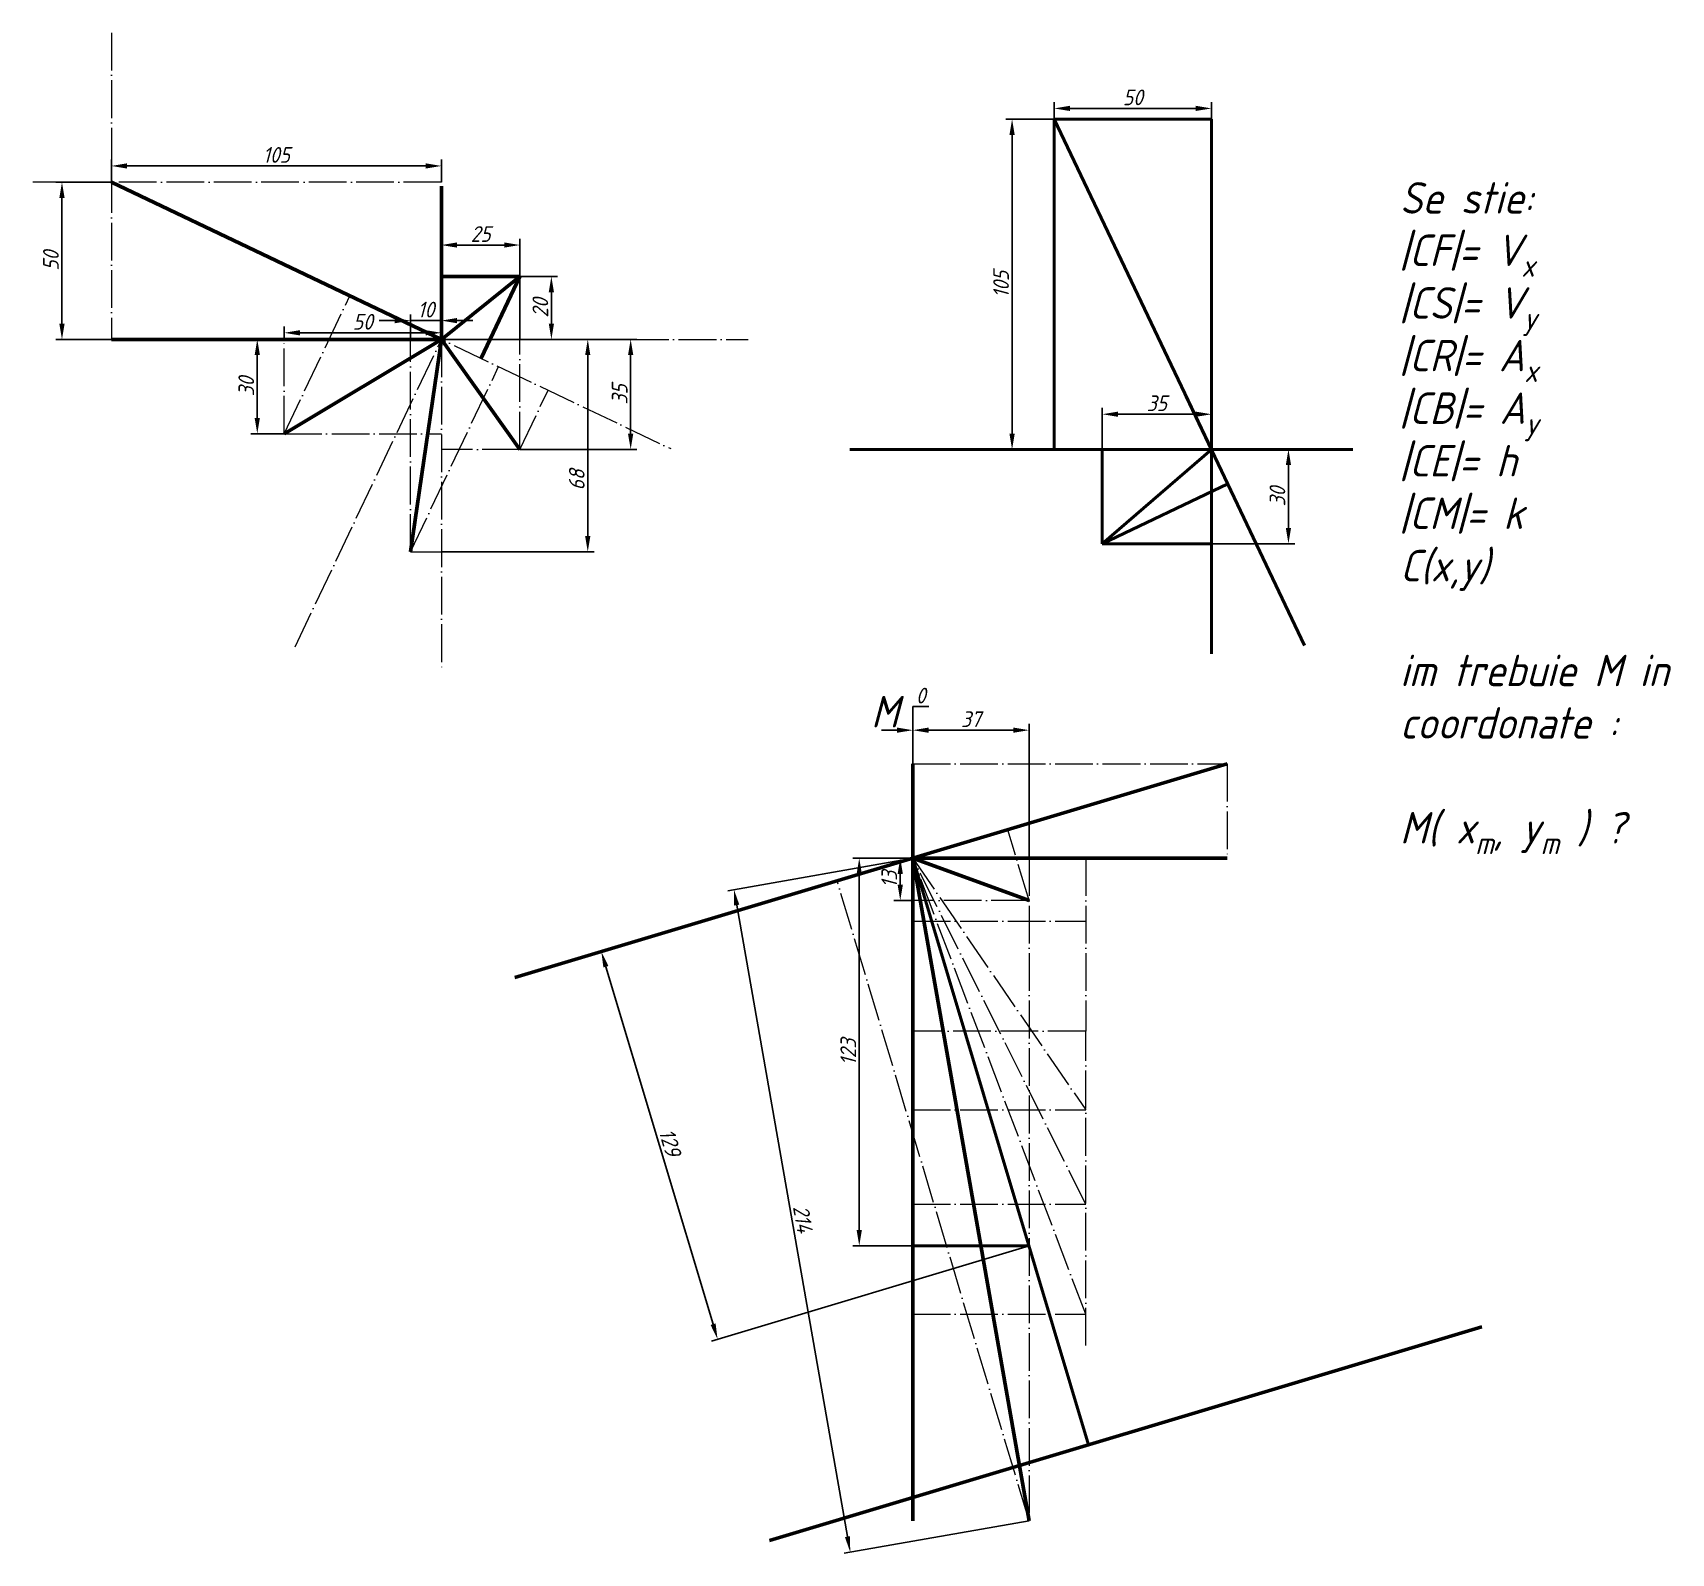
# Model space of a CAD drawing. Header units: millimetres. Extents: x -5 to 516, y -151 to 332.
import ezdxf

# ---------------------------------------------------------------- set-up
doc = ezdxf.new("R2010")
doc.units = ezdxf.units.MM
doc.header["$LTSCALE"] = 0.5
doc.linetypes.add('ACAD_ISO04W100', pattern=[30, 24, -3, 0, -3])
doc.layers.get('Defpoints').update_dxf_attribs({"color": 1, "lineweight": 60})
for name, color, linetype, lineweight in [('Axe', 153, 'ACAD_ISO04W100', 20), ('Contur', 40, 'Continuous', 60), ('Cote', 92, 'Continuous', 50), ('Text2.5', 7, 'Continuous', 25)]:
    doc.layers.add(name, color=color, linetype=linetype, lineweight=lineweight)
doc.styles.get("Standard").update_dxf_attribs({"font": 'isocp.shx', "oblique": 15})
doc.dimstyles.new('Hejea-NORMA-2017', dxfattribs={"dimtxt": 5, "dimasz": 5, "dimexe": 2, "dimexo": 0, "dimgap": 1, "dimtad": 1, "dimtoh": 1, "dimdec": 0, "dimtxsty": 'Standard', "dimcen": 2.5, "dimadec": 0, "dimazin": 0, "dimtp": 0.05, "dimtm": 0.05, "dimtfac": 1, "dimtdec": 0, "dimtmove": 0, "dimatfit": 3, "dimldrblk": 'DOTSMALL', "dimfxl": 1, "dimlwd": 25, "dimlwe": 25, "dimarcsym": 0})

# ---------------------------------------------------------------- blocks, each defined once
blk = doc.blocks.new('*D4')
at = {"layer": 'Cote', "color": 0, "lineweight": 25, "transparency": 16777216}
for p, q in [((275, 70), (216.13, 59.67)), ((218.97, 55.09), (254.22, -145.75)), ((311.98, -140.69), (253.11, -151.02))]:
    blk.add_line(p, q, dxfattribs=at)
at = {"layer": 'Cote', "color": 0, "transparency": 16777216}
for points in [[(219.79, 55.23), (218.15, 54.95), (218.1, 60.01)], [(255.04, -145.61), (253.4, -145.89), (255.08, -150.67)]]:
    blk.add_solid(points, dxfattribs=at)
at = {"layer": 'Defpoints', "color": 0, "transparency": 16777216}
for p in [(275, 70), (311.98, -140.69), (255.08, -150.67)]:
    blk.add_point(p, dxfattribs=at)
at = {"layer": 'Cote', "color": 0, "transparency": 16777216, "insert": (240.04, -44.72), "char_height": 5, "attachment_point": 5, "rotation": 279.9541}
blk.add_mtext('214', dxfattribs=at)
blk = doc.blocks.new('_DotSmall')
at = {"color": 0, "linetype": 'ByBlock', "const_width": 0.5}
blk.add_lwpolyline([(-0.0625, 0, 1), (0.0625, 0, 1)], format="xyb", close=True, dxfattribs=at)
blk = doc.blocks.new('*D5')
at = {"layer": 'Cote', "color": 0, "lineweight": 25, "transparency": 16777216}
for p, q in [((275, 70), (255.96, 70)), ((257.96, 65), (257.96, -48.25)), ((275, -53.25), (255.96, -53.25))]:
    blk.add_line(p, q, dxfattribs=at)
at = {"layer": 'Cote', "color": 0, "transparency": 16777216}
for points in [[(257.13, 65), (258.79, 65), (257.96, 70)], [(257.13, -48.25), (258.79, -48.25), (257.96, -53.25)]]:
    blk.add_solid(points, dxfattribs=at)
at = {"layer": 'Defpoints', "color": 0, "transparency": 16777216}
for p in [(275, 70), (257.96, -53.25), (275, -53.25)]:
    blk.add_point(p, dxfattribs=at)
at = {"layer": 'Cote', "color": 0, "transparency": 16777216, "insert": (254.46, 8.37), "char_height": 5, "attachment_point": 5, "rotation": 90}
blk.add_mtext('123', dxfattribs=at)
blk = doc.blocks.new('*D6')
at = {"layer": 'Cote', "color": 0, "lineweight": 25, "transparency": 16777216}
for p, q in [((275, 70), (174, 39.7)), ((177.35, 35.49), (211.45, -78.19)), ((311.98, -53.25), (210.98, -83.55))]:
    blk.add_line(p, q, dxfattribs=at)
at = {"layer": 'Cote', "color": 0, "transparency": 16777216}
for points in [[(178.15, 35.72), (176.55, 35.25), (175.91, 40.27)], [(212.25, -77.95), (210.66, -78.43), (212.89, -82.98)]]:
    blk.add_solid(points, dxfattribs=at)
at = {"layer": 'Defpoints', "color": 0, "transparency": 16777216}
for p in [(275, 70), (311.98, -53.25), (212.89, -82.98)]:
    blk.add_point(p, dxfattribs=at)
at = {"layer": 'Cote', "color": 0, "transparency": 16777216, "insert": (197.76, -20.35), "char_height": 5, "attachment_point": 5, "rotation": 286.6992}
blk.add_mtext('129', dxfattribs=at)
blk = doc.blocks.new('*D7')
at = {"layer": 'Cote', "color": 0, "lineweight": 25, "transparency": 16777216}
for p, q in [((275, 70), (275, 112.72)), ((306.98, 110.72), (280, 110.72)), ((311.98, 70), (311.98, 112.72))]:
    blk.add_line(p, q, dxfattribs=at)
at = {"layer": 'Cote', "color": 0, "transparency": 16777216}
for points in [[(280, 111.55), (280, 109.89), (275, 110.72)], [(306.98, 111.55), (306.98, 109.89), (311.98, 110.72)]]:
    blk.add_solid(points, dxfattribs=at)
at = {"layer": 'Defpoints', "color": 0, "transparency": 16777216}
for p in [(275, 110.72), (275, 70), (311.98, 70)]:
    blk.add_point(p, dxfattribs=at)
at = {"layer": 'Cote', "color": 0, "transparency": 16777216, "insert": (293.49, 114.22), "char_height": 5, "attachment_point": 5}
blk.add_mtext('37', dxfattribs=at)
blk = doc.blocks.new('*D8')
at = {"layer": 'Cote', "color": 0, "lineweight": 25, "transparency": 16777216}
for p, q in [((275, 70), (269, 70)), ((271, 65), (271, 61.55)), ((275, 56.55), (269, 56.55))]:
    blk.add_line(p, q, dxfattribs=at)
at = {"layer": 'Cote', "color": 0, "transparency": 16777216}
for points in [[(270.17, 65), (271.83, 65), (271, 70)], [(270.17, 61.55), (271.83, 61.55), (271, 56.55)]]:
    blk.add_solid(points, dxfattribs=at)
at = {"layer": 'Defpoints', "color": 0, "transparency": 16777216}
for p in [(275, 70), (271, 56.55), (275, 56.55)]:
    blk.add_point(p, dxfattribs=at)
at = {"layer": 'Cote', "color": 0, "transparency": 16777216, "insert": (267.5, 63.28), "char_height": 5, "attachment_point": 5, "rotation": 90}
blk.add_mtext('13', dxfattribs=at)
blk = doc.blocks.new('*D9')
at = {"layer": 'Cote', "color": 0, "lineweight": 25, "transparency": 16777216}
for p, q in [((275, 110.72), (275, 118.22)), ((275, 118.22), (280.08, 118.22)), ((270, 110.72), (265, 110.72)), ((275, 70), (275, 112.72)), ((275, 89.3), (275, 112.72)), ((280, 110.72), (285, 110.72))]:
    blk.add_line(p, q, dxfattribs=at)
at = {"layer": 'Cote', "color": 0, "transparency": 16777216}
for points in [[(270, 111.55), (270, 109.89), (275, 110.72)], [(280, 111.55), (280, 109.89), (275, 110.72)]]:
    blk.add_solid(points, dxfattribs=at)
at = {"layer": 'Defpoints', "color": 0, "transparency": 16777216}
for p in [(275, 110.72), (275, 89.3), (275, 70)]:
    blk.add_point(p, dxfattribs=at)
at = {"layer": 'Cote', "color": 0, "transparency": 16777216, "insert": (277.54, 121.72), "char_height": 5, "attachment_point": 5}
blk.add_mtext('0', dxfattribs=at)
blk = doc.blocks.new('*D10')
at = {"layer": 'Cote', "color": 0, "lineweight": 25, "transparency": 16777216}
for p, q in [((75, 235), (64.43, 235)), ((66.43, 230), (66.43, 210)), ((75, 205), (64.43, 205))]:
    blk.add_line(p, q, dxfattribs=at)
at = {"layer": 'Cote', "color": 0, "transparency": 16777216}
for points in [[(65.59, 230), (67.26, 230), (66.43, 235)], [(65.59, 210), (67.26, 210), (66.43, 205)]]:
    blk.add_solid(points, dxfattribs=at)
at = {"layer": 'Defpoints', "color": 0, "transparency": 16777216}
for p in [(75, 235), (66.43, 205), (75, 205)]:
    blk.add_point(p, dxfattribs=at)
at = {"layer": 'Cote', "color": 0, "transparency": 16777216, "insert": (62.93, 220), "char_height": 5, "attachment_point": 5, "rotation": 90}
blk.add_mtext('30', dxfattribs=at)
blk = doc.blocks.new('*D11')
at = {"layer": 'Cote', "color": 0, "lineweight": 25, "transparency": 16777216}
for p, q in [((75, 235), (75, 239.09)), ((120, 237.09), (80, 237.09)), ((125, 235), (125, 239.09))]:
    blk.add_line(p, q, dxfattribs=at)
at = {"layer": 'Cote', "color": 0, "transparency": 16777216}
for points in [[(80, 237.92), (80, 236.26), (75, 237.09)], [(120, 237.92), (120, 236.26), (125, 237.09)]]:
    blk.add_solid(points, dxfattribs=at)
at = {"layer": 'Defpoints', "color": 0, "transparency": 16777216}
for p in [(75, 237.09), (75, 235), (125, 235)]:
    blk.add_point(p, dxfattribs=at)
at = {"layer": 'Cote', "color": 0, "transparency": 16777216, "insert": (100, 240.59), "char_height": 5, "attachment_point": 5}
blk.add_mtext('50', dxfattribs=at)
blk = doc.blocks.new('*D12')
at = {"layer": 'Cote', "color": 0, "lineweight": 25, "transparency": 16777216}
for p, q in [((110.17, 240.96), (105.17, 240.96)), ((115.17, 235), (115.17, 242.96)), ((115.17, 240.96), (125, 240.96)), ((125, 235), (125, 242.96)), ((130, 240.96), (135, 240.96))]:
    blk.add_line(p, q, dxfattribs=at)
at = {"layer": 'Cote', "color": 0, "transparency": 16777216}
for points in [[(110.17, 241.8), (110.17, 240.13), (115.17, 240.96)], [(130, 241.8), (130, 240.13), (125, 240.96)]]:
    blk.add_solid(points, dxfattribs=at)
at = {"layer": 'Defpoints', "color": 0, "transparency": 16777216}
for p in [(125, 240.96), (115.17, 235), (125, 235)]:
    blk.add_point(p, dxfattribs=at)
at = {"layer": 'Cote', "color": 0, "transparency": 16777216, "insert": (120.08, 244.46), "char_height": 5, "attachment_point": 5}
blk.add_mtext('10', dxfattribs=at)
blk = doc.blocks.new('*D13')
at = {"layer": 'Cote', "color": 0, "lineweight": 25, "transparency": 16777216}
for p, q in [((125, 235), (125, 267)), ((150, 235), (150, 267)), ((130, 265), (145, 265))]:
    blk.add_line(p, q, dxfattribs=at)
at = {"layer": 'Cote', "color": 0, "transparency": 16777216}
for points in [[(130, 265.83), (130, 264.17), (125, 265)], [(145, 265.83), (145, 264.17), (150, 265)]]:
    blk.add_solid(points, dxfattribs=at)
at = {"layer": 'Defpoints', "color": 0, "transparency": 16777216}
for p in [(150, 265), (125, 235), (150, 235)]:
    blk.add_point(p, dxfattribs=at)
at = {"layer": 'Cote', "color": 0, "transparency": 16777216, "insert": (137.5, 268.5), "char_height": 5, "attachment_point": 5}
blk.add_mtext('25', dxfattribs=at)
blk = doc.blocks.new('*D14')
at = {"layer": 'Cote', "color": 0, "lineweight": 25, "transparency": 16777216}
for p, q in [((125, 235), (173.58, 235)), ((171.58, 230), (171.58, 172.43)), ((125, 167.43), (173.58, 167.43))]:
    blk.add_line(p, q, dxfattribs=at)
at = {"layer": 'Cote', "color": 0, "transparency": 16777216}
for points in [[(170.74, 230), (172.41, 230), (171.58, 235)], [(170.74, 172.43), (172.41, 172.43), (171.58, 167.43)]]:
    blk.add_solid(points, dxfattribs=at)
at = {"layer": 'Defpoints', "color": 0, "transparency": 16777216}
for p in [(125, 235), (125, 167.43), (171.58, 167.43)]:
    blk.add_point(p, dxfattribs=at)
at = {"layer": 'Cote', "color": 0, "transparency": 16777216, "insert": (168.08, 190.3), "char_height": 5, "attachment_point": 5, "rotation": 90}
blk.add_mtext('68', dxfattribs=at)
blk = doc.blocks.new('*D15')
at = {"layer": 'Cote', "color": 0, "lineweight": 25, "transparency": 16777216}
for p, q in [((150, 235), (187.23, 235)), ((185.23, 230), (185.23, 205)), ((150, 200), (187.23, 200))]:
    blk.add_line(p, q, dxfattribs=at)
at = {"layer": 'Cote', "color": 0, "transparency": 16777216}
for points in [[(184.39, 230), (186.06, 230), (185.23, 235)], [(184.39, 205), (186.06, 205), (185.23, 200)]]:
    blk.add_solid(points, dxfattribs=at)
at = {"layer": 'Defpoints', "color": 0, "transparency": 16777216}
for p in [(150, 235), (150, 200), (185.23, 200)]:
    blk.add_point(p, dxfattribs=at)
at = {"layer": 'Cote', "color": 0, "transparency": 16777216, "insert": (181.73, 217.5), "char_height": 5, "attachment_point": 5, "rotation": 90}
blk.add_mtext('35', dxfattribs=at)
blk = doc.blocks.new('*D16')
at = {"layer": 'Cote', "color": 0, "lineweight": 25, "transparency": 16777216}
for p, q in [((20, 285), (2.29, 285)), ((4.29, 280), (4.29, 240)), ((20, 235), (2.29, 235))]:
    blk.add_line(p, q, dxfattribs=at)
at = {"layer": 'Cote', "color": 0, "transparency": 16777216}
for points in [[(3.46, 280), (5.13, 280), (4.29, 285)], [(3.46, 240), (5.13, 240), (4.29, 235)]]:
    blk.add_solid(points, dxfattribs=at)
at = {"layer": 'Defpoints', "color": 0, "transparency": 16777216}
for p in [(20, 285), (4.29, 235), (20, 235)]:
    blk.add_point(p, dxfattribs=at)
at = {"layer": 'Cote', "color": 0, "transparency": 16777216, "insert": (0.79, 260), "char_height": 5, "attachment_point": 5, "rotation": 90}
blk.add_mtext('50', dxfattribs=at)
blk = doc.blocks.new('*D17')
at = {"layer": 'Cote', "color": 0, "lineweight": 25, "transparency": 16777216}
for p, q in [((20, 285), (20, 292.16)), ((125, 285), (125, 292.16)), ((25, 290.16), (120, 290.16))]:
    blk.add_line(p, q, dxfattribs=at)
at = {"layer": 'Cote', "color": 0, "transparency": 16777216}
for points in [[(25, 290.99), (25, 289.32), (20, 290.16)], [(120, 290.99), (120, 289.32), (125, 290.16)]]:
    blk.add_solid(points, dxfattribs=at)
at = {"layer": 'Defpoints', "color": 0, "transparency": 16777216}
for p in [(125, 290.16), (20, 285), (125, 285)]:
    blk.add_point(p, dxfattribs=at)
at = {"layer": 'Cote', "color": 0, "transparency": 16777216, "insert": (72.5, 293.66), "char_height": 5, "attachment_point": 5}
blk.add_mtext('105', dxfattribs=at)
blk = doc.blocks.new('*D18')
at = {"layer": 'Contur', "color": 0, "lineweight": 25, "transparency": 16777216}
for p, q in [((320, 305), (304.58, 305)), ((306.58, 205), (306.58, 300)), ((320, 200), (304.58, 200))]:
    blk.add_line(p, q, dxfattribs=at)
at = {"layer": 'Contur', "color": 0, "transparency": 16777216}
for points in [[(305.75, 300), (307.42, 300), (306.58, 305)], [(305.75, 205), (307.42, 205), (306.58, 200)]]:
    blk.add_solid(points, dxfattribs=at)
at = {"layer": 'Defpoints', "color": 0, "transparency": 16777216}
for p in [(306.58, 305), (320, 305), (320, 200)]:
    blk.add_point(p, dxfattribs=at)
at = {"layer": 'Contur', "color": 0, "transparency": 16777216, "insert": (303.08, 252.5), "char_height": 5, "attachment_point": 5, "rotation": 90}
blk.add_mtext('105', dxfattribs=at)
blk = doc.blocks.new('*D19')
at = {"layer": 'Contur', "color": 0, "lineweight": 25, "transparency": 16777216}
for p, q in [((320, 305), (320, 310.45)), ((325, 308.45), (365, 308.45)), ((370, 305), (370, 310.45))]:
    blk.add_line(p, q, dxfattribs=at)
at = {"layer": 'Contur', "color": 0, "transparency": 16777216}
for points in [[(325, 309.28), (325, 307.62), (320, 308.45)], [(365, 309.28), (365, 307.62), (370, 308.45)]]:
    blk.add_solid(points, dxfattribs=at)
at = {"layer": 'Defpoints', "color": 0, "transparency": 16777216}
for p in [(370, 308.45), (320, 305), (370, 305)]:
    blk.add_point(p, dxfattribs=at)
at = {"layer": 'Contur', "color": 0, "transparency": 16777216, "insert": (345, 311.95), "char_height": 5, "attachment_point": 5}
blk.add_mtext('50', dxfattribs=at)
blk = doc.blocks.new('*D20')
at = {"layer": 'Contur', "color": 0, "lineweight": 25, "transparency": 16777216}
for p, q in [((335.29, 200), (335.29, 213.19)), ((340.29, 211.19), (365, 211.19)), ((370, 200), (370, 213.19))]:
    blk.add_line(p, q, dxfattribs=at)
at = {"layer": 'Contur', "color": 0, "transparency": 16777216}
for points in [[(340.29, 212.03), (340.29, 210.36), (335.29, 211.19)], [(365, 212.03), (365, 210.36), (370, 211.19)]]:
    blk.add_solid(points, dxfattribs=at)
at = {"layer": 'Defpoints', "color": 0, "transparency": 16777216}
for p in [(370, 211.19), (335.29, 200), (370, 200)]:
    blk.add_point(p, dxfattribs=at)
at = {"layer": 'Contur', "color": 0, "transparency": 16777216, "insert": (352.65, 214.69), "char_height": 5, "attachment_point": 5}
blk.add_mtext('35', dxfattribs=at)
blk = doc.blocks.new('*D21')
at = {"layer": 'Contur', "color": 0, "lineweight": 25, "transparency": 16777216}
for p, q in [((370, 200), (396.51, 200)), ((394.51, 195), (394.51, 175)), ((370, 170), (396.51, 170))]:
    blk.add_line(p, q, dxfattribs=at)
at = {"layer": 'Contur', "color": 0, "transparency": 16777216}
for points in [[(393.68, 195), (395.35, 195), (394.51, 200)], [(393.68, 175), (395.35, 175), (394.51, 170)]]:
    blk.add_solid(points, dxfattribs=at)
at = {"layer": 'Defpoints', "color": 0, "transparency": 16777216}
for p in [(370, 200), (370, 170), (394.51, 170)]:
    blk.add_point(p, dxfattribs=at)
at = {"layer": 'Contur', "color": 0, "transparency": 16777216, "insert": (391.01, 185), "char_height": 5, "attachment_point": 5, "rotation": 90}
blk.add_mtext('30', dxfattribs=at)
blk = doc.blocks.new('*D22')
at = {"layer": 'Cote', "color": 0, "lineweight": 25, "transparency": 16777216}
for p, q in [((150, 255), (162, 255)), ((160, 250), (160, 240)), ((150, 235), (162, 235))]:
    blk.add_line(p, q, dxfattribs=at)
at = {"layer": 'Cote', "color": 0, "transparency": 16777216}
for points in [[(159.17, 250), (160.83, 250), (160, 255)], [(159.17, 240), (160.83, 240), (160, 235)]]:
    blk.add_solid(points, dxfattribs=at)
at = {"layer": 'Defpoints', "color": 0, "transparency": 16777216}
for p in [(150, 255), (150, 235), (160, 235)]:
    blk.add_point(p, dxfattribs=at)
at = {"layer": 'Cote', "color": 0, "transparency": 16777216, "insert": (156.5, 245), "char_height": 5, "attachment_point": 5, "rotation": 90}
blk.add_mtext('20', dxfattribs=at)

msp = doc.modelspace()

# ---------------------------------------------------------------- linework, layer by layer
at = {"layer": 'Axe'}
for p, q in [((20, 332.5), (20, 235)), ((125, 285), (-5, 285)), ((20, 285), (197.98, 200.25)), ((75, 205), (95.89, 248.86)), ((75, 205), (75, 235)), ((78.45, 137.24), (125, 235)), ((115.17, 167.43), (115.17, 235)), ((125, 235), (125, 130)), ((125, 235), (222.6, 235)), ((150, 200), (150, 235)), ((115.17, 167.43), (143.21, 226.33)), ((150, 200), (158.96, 218.83)), ((75, 205), (125, 205)), ((150, 200), (125, 200)), ((115.17, 167.43), (125, 167.43)), ((275, 100), (375, 100)), ((375, 100), (375, 70)), ((311.98, 56.55), (305.22, 79.07)), ((275, 70), (330, -10)), ((330, -40), (275, 70)), ((330, -75), (275, 70)), ((311.98, -140.69), (275, 70)), ((311.98, 70), (311.98, -140.69)), ((330, 70), (330, 15)), ((311.98, -140.69), (250.94, 62.78)), ((311.98, 56.55), (275, 56.55)), ((275, 50), (330, 50)), ((330, 15), (275, 15)), ((330, -85), (330, 15)), ((275, -10), (330, -10)), ((275, -40), (330, -40)), ((275, -75), (330, -75))]:
    msp.add_line(p, q, dxfattribs=at)
at = {"layer": 'Contur', "color": 30, "true_color": 0xf8991e}
msp.add_line((125, 235), (20, 285), dxfattribs=at)
at = {"layer": 'Contur'}
for p, q in [((125, 235), (125, 283.75)), ((125, 235), (150, 255)), ((150, 255), (125, 255)), ((150, 255), (137.62, 228.99)), ((20, 235), (125, 235)), ((148.39, 32.02), (375, 100)), ((275, 100), (275, 70)), ((275, 70), (375, 70)), ((229.4, -146.97), (456.01, -78.99))]:
    msp.add_line(p, q, dxfattribs=at)
at = {"layer": 'Cote'}
for p, q in [((370, 305), (320, 305)), ((320, 305), (320, 200)), ((370, 200), (320, 305)), ((370, 200), (370, 305)), ((370, 290), (370, 135)), ((399.67, 137.68), (361.98, 216.84)), ((255, 200), (415, 200)), ((335.29, 200), (335.29, 170)), ((335.29, 170), (370, 200)), ((370, 200), (335.29, 170)), ((335.29, 170), (370, 200)), ((370, 170), (370, 200)), ((335.29, 170), (375.23, 189.02)), ((335.29, 170), (370, 170)), ((275, 70), (330.95, -116.5)), ((311.98, -53.25), (275, -53.25))]:
    msp.add_line(p, q, dxfattribs=at)
at = {"layer": 'Defpoints'}
for p, q in [((125, 235), (75, 205)), ((125, 235), (115.17, 167.43)), ((125, 235), (150, 200)), ((275, 70), (275, -140.69)), ((275, 70), (311.98, 70)), ((275, 70), (311.98, -140.69)), ((311.98, 56.55), (275, 70))]:
    msp.add_line(p, q, dxfattribs=at)

# ---------------------------------------------------------------- texts
at = {"layer": 'Text2.5', "insert": (430, 285), "char_height": 10, "width": 105.1144, "attachment_point": 1}
msp.add_mtext('\\A1;Se stie:\\P|CF|= V{\\H0.7x;\\S^ x;}\\P|CS|= V{\\H0.7x;\\S^ y;}\\P|CR|= A{\\H0.7x;\\S^ x;}\\P|CB|= A{\\H0.7x;\\S^ y;}\\P|CE|= h\\P|CM|= k\\PC(x,y)\\P\\Pim trebuie M in coordonate :\\P\\PM( x{\\H0.7x;\\S^ m;}, y{\\H0.7x;\\S^ m;} ) ?', dxfattribs=at)
at = {"layer": 'Text2.5', "insert": (261.72, 121.63), "char_height": 10, "attachment_point": 1}
msp.add_mtext_dynamic_manual_height_columns('M', width=27.0503, gutter_width=125, heights=[17.68], dxfattribs=at)

# ---------------------------------------------------------------- dimensions: what is measured, and where the dimension line sits
at = {"layer": 'Contur'}
for base, p1, p2, picture, middle in [((370, 308.45), (320, 305), (370, 305), '*D19', (345, 311.95)), ((370, 211.19), (335.29, 200), (370, 200), '*D20', (352.65, 214.69))]:
    dim = msp.add_linear_dim(base=base, p1=p1, p2=p2, dimstyle='Hejea-NORMA-2017', dxfattribs=at)
    dim.commit()
    dim.dimension.update_dxf_attribs({"geometry": picture, "text_midpoint": middle})
for base, p1, p2, picture, middle in [((306.58, 305), (320, 200), (320, 305), '*D18', (303.08, 252.5)), ((394.51, 170), (370, 200), (370, 170), '*D21', (391.01, 185))]:
    dim = msp.add_linear_dim(base=base, p1=p1, p2=p2, angle=90, dimstyle='Hejea-NORMA-2017', dxfattribs=at)
    dim.commit()
    dim.dimension.update_dxf_attribs({"geometry": picture, "text_midpoint": middle})
at = {"layer": 'Cote'}
for base, p1, p2, picture, middle in [((125, 290.16), (20, 285), (125, 285), '*D17', (72.5, 293.66)), ((150, 265), (125, 235), (150, 235), '*D13', (137.5, 268.5)), ((125, 240.96), (115.17, 235), (125, 235), '*D12', (120.08, 244.46)), ((75, 237.09), (125, 235), (75, 235), '*D11', (100, 240.59)), ((275, 110.72), (311.98, 70), (275, 70), '*D7', (293.49, 114.22))]:
    dim = msp.add_linear_dim(base=base, p1=p1, p2=p2, dimstyle='Hejea-NORMA-2017', dxfattribs=at)
    dim.commit()
    dim.dimension.update_dxf_attribs({"geometry": picture, "text_midpoint": middle})
for base, p1, p2, picture, middle in [((4.29, 235), (20, 285), (20, 235), '*D16', (0.79, 260)), ((160, 235), (150, 255), (150, 235), '*D22', (156.5, 245)), ((66.43, 205), (75, 235), (75, 205), '*D10', (62.93, 220)), ((185.23, 200), (150, 235), (150, 200), '*D15', (181.73, 217.5)), ((257.96, -53.25), (275, 70), (275, -53.25), '*D5', (254.46, 8.37)), ((271, 56.55), (275, 70), (275, 56.55), '*D8', (267.5, 63.28))]:
    dim = msp.add_linear_dim(base=base, p1=p1, p2=p2, angle=90, dimstyle='Hejea-NORMA-2017', dxfattribs=at)
    dim.commit()
    dim.dimension.update_dxf_attribs({"geometry": picture, "text_midpoint": middle})
dim = msp.add_linear_dim(base=(171.58, 167.43), p1=(125, 235), p2=(125, 167.43), angle=90, dimstyle='Hejea-NORMA-2017', dxfattribs=at)
dim.commit()
dim.dimension.update_dxf_attribs({"geometry": '*D14', "text_midpoint": (171.58, 190.3), "dimtype": 160})
dim = msp.add_linear_dim(base=(275, 110.72165728), p1=(275, 70), p2=(275, 89.30227685), dimstyle='Hejea-NORMA-2017', override={"dimtmove": 1}, dxfattribs=at)
dim.commit()
dim.dimension.update_dxf_attribs({"geometry": '*D9', "text_midpoint": (276, 121.72165728)})
for p2, distance, picture, middle in [((311.98, -53.25), -103.45, '*D6', (197.76, -20.35)), ((311.98, -140.69), -57.76, '*D4', (240.04, -44.72))]:
    dim = msp.add_aligned_dim(p1=(275, 70), p2=p2, distance=distance, dimstyle='Hejea-NORMA-2017', dxfattribs=at)
    dim.commit()
    dim.dimension.update_dxf_attribs({"geometry": picture, "text_midpoint": middle})

doc.saveas('drawing.dxf')
